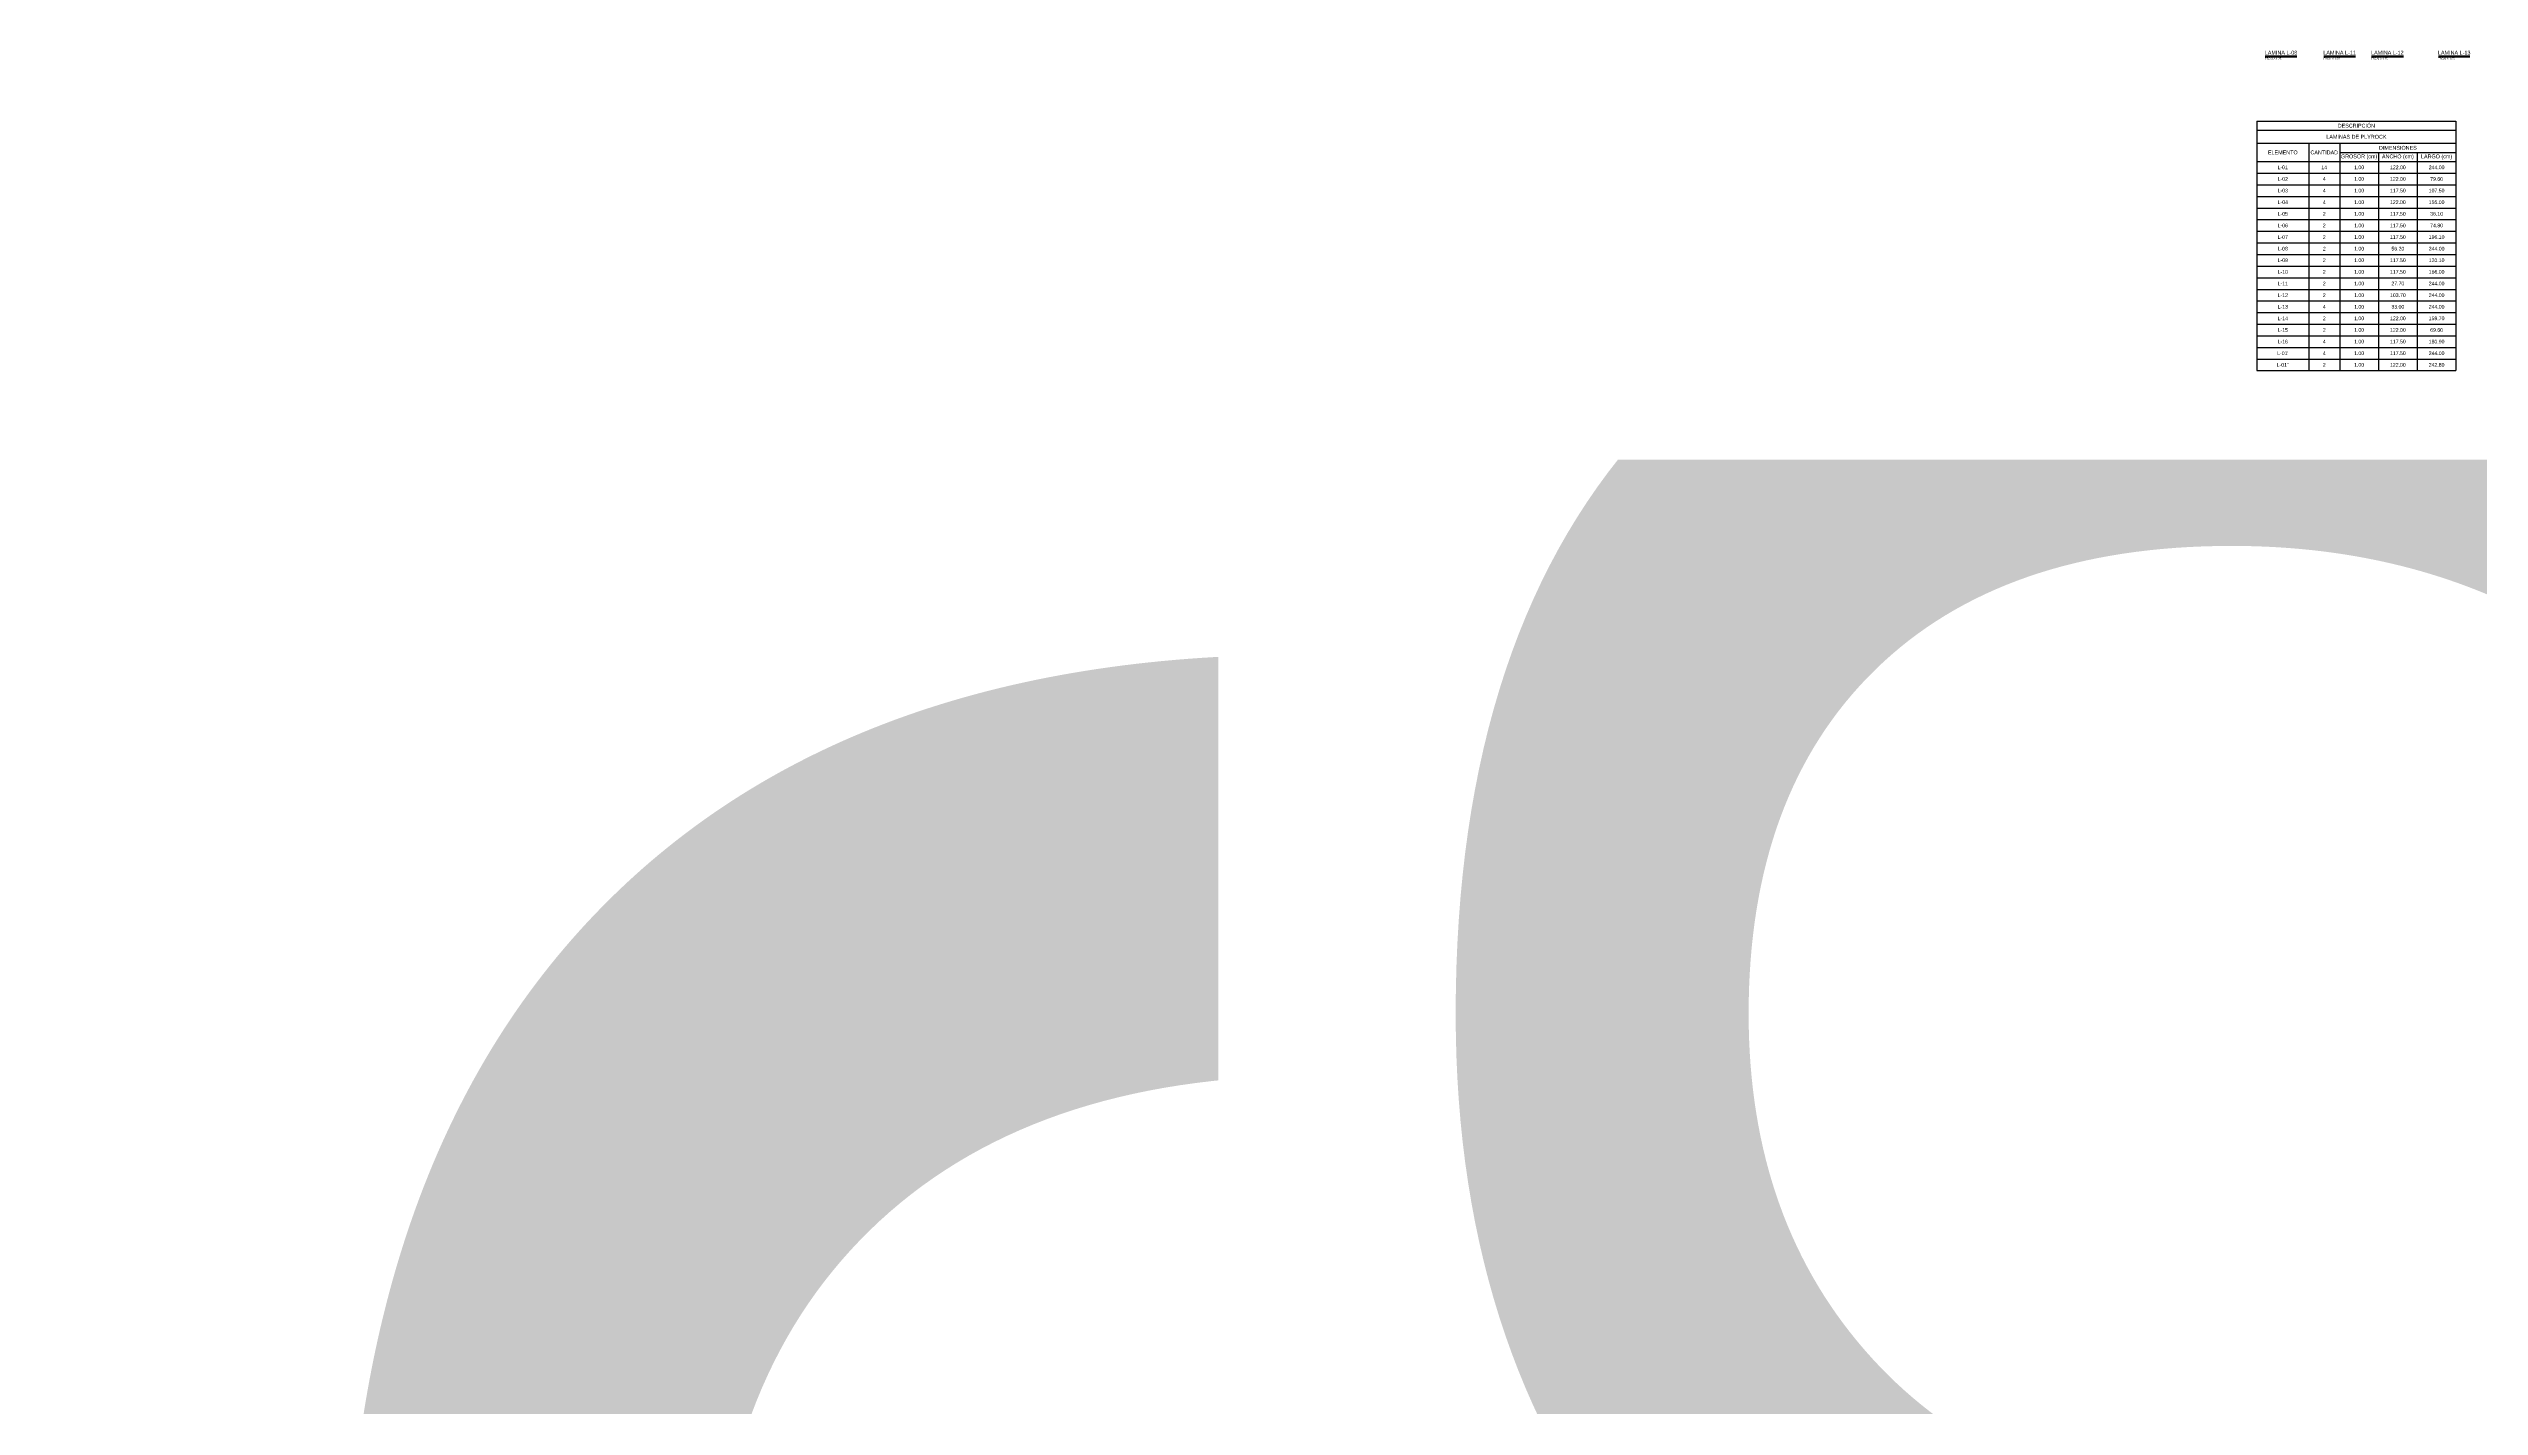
# Model space of a CAD drawing. Header units: millimetres. Extents: x 19458 to 19711, y 4351 to 4752.
# Drawn here: x 19463.3 to 19526.1, y 4472.7 to 4507.8 of the extents above; entities that cross this region are included whole.
import ezdxf
from ezdxf.enums import TextEntityAlignment as Align

# ---------------------------------------------------------------- set-up
doc = ezdxf.new("R2010")
doc.units = ezdxf.units.MM
for name, color, linetype in [('cotas', 1, 'Continuous'), ('cotas @ 300', 1, 'Continuous'), ('cotas @ 400', 1, 'Continuous'), ('cotas @ 500', 1, 'Continuous'), ('TEXTOS TITULOS @ 0.25', 3, 'Continuous')]:
    doc.layers.add(name, color=color, linetype=linetype)
doc.styles.add('century gothic', font='GOTHIC.TTF')
doc.styles.add('COTAS SMC', font='GOTHIC.TTF')
doc.styles.add('NOTAS', font='GOTHIC.TTF')
doc.styles.add('SMCtitulos', font='sanss___.ttf')
doc.styles.get("Standard").update_dxf_attribs({"font": 'arial.ttf'})
doc.dimstyles.new('ANOTATIVE 100 SMCONSTRUCCIONES', dxfattribs={"dimscale": 0, "dimtxt": 0.18, "dimasz": 0.15, "dimexe": 0.18, "dimexo": 0.09, "dimgap": 0.1, "dimtad": 1, "dimzin": 0, "dimdsep": 46, "dimtxsty": 'century gothic', "dimblk1": 'FLECHA1', "dimblk2": 'FLECHA1', "dimsah": 1, "dimcen": 0.18, "dimdle": 0.075, "dimclrd": 1, "dimclre": 1, "dimclrt": 2, "dimaunit": 1, "dimadec": 0, "dimazin": 0, "dimtfac": 0.75, "dimtix": 1, "dimtmove": 2, "dimatfit": 3, "dimfxl": 0.09, "dimtvp": 1.5, "dimtfill": 1, "dimtolj": 1, "dimtzin": 0, "dimarcsym": 0})
doc.dimstyles.new('PIES SMCONSTRUCCIONES', dxfattribs={"dimscale": 0, "dimtxt": 0.18, "dimasz": 0.2, "dimexe": 0.18, "dimexo": 0, "dimgap": 0.1, "dimtad": 1, "dimdec": 0, "dimlfac": 39.370079, "dimzin": 0, "dimdsep": 46, "dimlunit": 4, "dimtxsty": 'COTAS SMC', "dimblk1": 'FLECHA1', "dimblk2": 'FLECHA1', "dimsah": 1, "dimcen": 0.2, "dimdle": 0.075, "dimclrd": 1, "dimclre": 1, "dimclrt": 2, "dimaunit": 1, "dimadec": 0, "dimazin": 0, "dimtfac": 0.75, "dimtdec": 0, "dimtix": 1, "dimtmove": 2, "dimatfit": 3, "dimfxl": 0.09, "dimtvp": 1.5, "dimtfill": 1, "dimtolj": 1, "dimtzin": 0, "dimarcsym": 0})

# ---------------------------------------------------------------- blocks, each defined once
blk = doc.blocks.new('FLECHA1')
at = {"color": 4}
blk.add_line((-0.24618, -0.24808), (0.24808, 0.25), dxfattribs=at)
at = {"color": 1}
blk.add_line((-1, 0), (0.49616, 0), dxfattribs=at)
blk = doc.blocks.new('*D331')
at = {"layer": 'cotas', "color": 1, "lineweight": -2, "transparency": 16777216}
for p, q in [((19614.326, 4625.845), (19614.326, 4700.845)), ((19570.984, 4550.845), (19524.326, 4550.845)), ((19614.326, 4548.43), (19614.326, 4550.845)), ((19570.534, 4548.43), (19524.326, 4548.43)), ((19614.326, 4473.43), (19614.326, 4398.43))]:
    blk.add_line(p, q, dxfattribs=at)
at = {"layer": 'Defpoints', "color": 0, "transparency": 16777216}
for p in [(19614.326, 4550.845), (19615.984, 4550.845), (19615.534, 4548.43)]:
    blk.add_point(p, dxfattribs=at)
at = {"layer": 'cotas', "color": 1, "lineweight": -2, "transparency": 16777216, "xscale": 75, "yscale": 75, "zscale": 75}
for p, rotation in [((19614.326, 4550.845), 270), ((19614.326, 4548.43), 90)]:
    blk.add_blockref('FLECHA1', p, dxfattribs=dict(at, rotation=rotation))
at = {"layer": 'cotas', "color": 2, "transparency": 16777216, "insert": (19517.338, 4549.637), "char_height": 90, "attachment_point": 5, "rotation": 90, "style": 'century gothic', "bg_fill": 3, "box_fill_scale": 1.1, "bg_fill_color": 256, "bg_fill_true_color": 13158600, "bg_fill_transparency": 0}
blk.add_mtext('\\A1;2.42', dxfattribs=at)
blk = doc.blocks.new('*D377')
at = {"layer": 'cotas', "color": 1, "lineweight": -2, "transparency": 16777216}
for p, q in [((19614.326, 4595.845), (19614.326, 4640.845)), ((19588.984, 4550.845), (19560.326, 4550.845)), ((19614.326, 4548.43), (19614.326, 4550.845)), ((19588.534, 4548.43), (19560.326, 4548.43)), ((19614.326, 4503.43), (19614.326, 4458.43))]:
    blk.add_line(p, q, dxfattribs=at)
at = {"layer": 'Defpoints', "color": 0, "transparency": 16777216}
for p in [(19614.326, 4550.845), (19615.984, 4550.845), (19615.534, 4548.43)]:
    blk.add_point(p, dxfattribs=at)
at = {"layer": 'cotas', "color": 1, "lineweight": -2, "transparency": 16777216, "xscale": 45, "yscale": 45, "zscale": 45}
for p, rotation in [((19614.326, 4550.845), 270), ((19614.326, 4548.43), 90)]:
    blk.add_blockref('FLECHA1', p, dxfattribs=dict(at, rotation=rotation))
at = {"layer": 'cotas', "color": 2, "transparency": 16777216, "insert": (19556.133, 4549.637), "char_height": 54, "attachment_point": 5, "rotation": 90, "style": 'century gothic', "bg_fill": 3, "box_fill_scale": 1.1, "bg_fill_color": 256, "bg_fill_true_color": 13158600, "bg_fill_transparency": 0}
blk.add_mtext('\\A1;2.42', dxfattribs=at)
blk = doc.blocks.new('*D383')
at = {"layer": 'cotas', "color": 1, "lineweight": -2, "transparency": 16777216}
for p, q in [((19614.326, 4610.845), (19614.326, 4670.845)), ((19579.984, 4550.845), (19542.326, 4550.845)), ((19614.326, 4548.43), (19614.326, 4550.845)), ((19579.534, 4548.43), (19542.326, 4548.43)), ((19614.326, 4488.43), (19614.326, 4428.43))]:
    blk.add_line(p, q, dxfattribs=at)
at = {"layer": 'Defpoints', "color": 0, "transparency": 16777216}
for p in [(19614.326, 4550.845), (19615.984, 4550.845), (19615.534, 4548.43)]:
    blk.add_point(p, dxfattribs=at)
at = {"layer": 'cotas', "color": 1, "lineweight": -2, "transparency": 16777216, "xscale": 60, "yscale": 60, "zscale": 60}
for p, rotation in [((19614.326, 4550.845), 270), ((19614.326, 4548.43), 90)]:
    blk.add_blockref('FLECHA1', p, dxfattribs=dict(at, rotation=rotation))
at = {"layer": 'cotas', "color": 2, "transparency": 16777216, "insert": (19536.735, 4549.637), "char_height": 72, "attachment_point": 5, "rotation": 90, "style": 'century gothic', "bg_fill": 3, "box_fill_scale": 1.1, "bg_fill_color": 256, "bg_fill_true_color": 13158600, "bg_fill_transparency": 0}
blk.add_mtext('\\A1;2.42', dxfattribs=at)
blk = doc.blocks.new('*D386')
at = {"layer": 'cotas', "color": 1, "lineweight": -2, "transparency": 16777216}
for p, q in [((19620.013, 4651.753), (19620.013, 4751.753)), ((19620.417, 4551.753), (19530.013, 4551.753)), ((19620.013, 4550.533), (19620.013, 4551.753)), ((19620.417, 4550.533), (19530.013, 4550.533)), ((19620.013, 4450.533), (19620.013, 4350.533))]:
    blk.add_line(p, q, dxfattribs=at)
at = {"layer": 'Defpoints', "color": 0, "transparency": 16777216}
for p in [(19620.013, 4551.753), (19620.417, 4551.753), (19620.417, 4550.533)]:
    blk.add_point(p, dxfattribs=at)
at = {"layer": 'cotas', "color": 1, "lineweight": -2, "transparency": 16777216, "xscale": 100, "yscale": 100, "zscale": 100}
for p, rotation in [((19620.013, 4551.753), 270), ((19620.013, 4550.533), 90)]:
    blk.add_blockref('FLECHA1', p, dxfattribs=dict(at, rotation=rotation))
at = {"layer": 'cotas', "color": 2, "transparency": 16777216, "insert": (19523.881, 4551.143), "char_height": 90, "attachment_point": 5, "rotation": 90, "style": 'COTAS SMC', "bg_fill": 3, "box_fill_scale": 1.1, "bg_fill_color": 256, "bg_fill_true_color": 13158600, "bg_fill_transparency": 0}
blk.add_mtext("\\A1;4'", dxfattribs=at)
blk = doc.blocks.new('*T181')
at = {"layer": 'cotas', "color": 0, "linetype": 'ByBlock', "lineweight": -2, "transparency": 16777216}
for p, q in [((0, 0), (5.141, 0)), ((0, 0), (0, -6.446)), ((5.141, 0), (5.141, -6.446)), ((0, -0.239), (5.141, -0.239)), ((0, -0.573), (5.141, -0.573)), ((1.341, -0.573), (1.341, -6.446)), ((2.141, -0.573), (2.141, -6.446)), ((0, -1.046), (5.141, -1.046)), ((2.141, -0.81), (5.141, -0.81)), ((3.141, -0.81), (3.141, -6.446)), ((4.141, -0.81), (4.141, -6.446)), ((0, -1.346), (5.141, -1.346)), ((0, -1.646), (5.141, -1.646)), ((0, -1.946), (5.141, -1.946)), ((0, -2.246), (5.141, -2.246)), ((0, -2.546), (5.141, -2.546)), ((0, -2.846), (5.141, -2.846)), ((0, -3.146), (5.141, -3.146)), ((0, -3.446), (5.141, -3.446)), ((0, -3.746), (5.141, -3.746)), ((0, -4.046), (5.141, -4.046)), ((0, -4.346), (5.141, -4.346)), ((0, -4.646), (5.141, -4.646)), ((0, -4.946), (5.141, -4.946)), ((0, -5.246), (5.141, -5.246)), ((0, -5.546), (5.141, -5.546)), ((0, -5.846), (5.141, -5.846)), ((0, -6.146), (5.141, -6.146)), ((0, -6.446), (5.141, -6.446))]:
    blk.add_line(p, q, dxfattribs=at)
at = {"layer": 'cotas', "color": 0, "transparency": 16777216, "attachment_point": 5}
for s, insert, char_height, width in [('LAMINAS DE PLYROCK', (2.57, -0.406), 0.1, 5.07753), ('ELEMENTO', (0.67, -0.81), 0.1, 1.27753), ('L-01', (0.67, -1.196), 0.095, 1.27753), ('CANTIDAD', (1.741, -0.81), 0.1, 0.73665), ('14', (1.741, -1.196), 0.095, 0.73665), ('GROSOR (cm)', (2.641, -0.928), 0.1, 0.93665), ('1.00', (2.641, -1.196), 0.095, 0.93665), ('DIMENSIONES', (3.641, -0.691), 0.1, 2.93665), ('ANCHO (cm)', (3.641, -0.928), 0.1, 0.93665), ('122.00', (3.641, -1.196), 0.095, 0.93665), ('LARGO (cm)', (4.641, -0.928), 0.1, 0.93665), ('244.00', (4.641, -1.196), 0.095, 0.93665), ('L-02', (0.67, -1.496), 0.095, 1.27753), ('L-03', (0.67, -1.796), 0.095, 1.27753), ('4', (1.741, -1.496), 0.095, 0.73665), ('4', (1.741, -1.796), 0.095, 0.73665), ('1.00', (2.641, -1.496), 0.095, 0.93665), ('1.00', (2.641, -1.796), 0.095, 0.93665), ('122.00', (3.641, -1.496), 0.095, 0.93665), ('117.50', (3.641, -1.796), 0.095, 0.93665), ('107.50', (4.641, -1.796), 0.095, 0.93665), ('79.60', (4.641, -1.496), 0.095, 0.93665), ('L-04', (0.67, -2.096), 0.095, 1.27753), ('L-05', (0.67, -2.396), 0.095, 1.27753), ('4', (1.741, -2.096), 0.095, 0.73665), ('2', (1.741, -2.396), 0.095, 0.73665), ('1.00', (2.641, -2.096), 0.095, 0.93665), ('1.00', (2.641, -2.396), 0.095, 0.93665), ('122.00', (3.641, -2.096), 0.095, 0.93665), ('117.50', (3.641, -2.396), 0.095, 0.93665), ('155.00', (4.641, -2.096), 0.095, 0.93665), ('36.10', (4.641, -2.396), 0.095, 0.93665), ('L-06', (0.67, -2.696), 0.095, 1.27753), ('L-07', (0.67, -2.996), 0.095, 1.27753), ('2', (1.741, -2.696), 0.095, 0.73665), ('2', (1.741, -2.996), 0.095, 0.73665), ('1.00', (2.641, -2.696), 0.095, 0.93665), ('1.00', (2.641, -2.996), 0.095, 0.93665), ('117.50', (3.641, -2.696), 0.095, 0.93665), ('117.50', (3.641, -2.996), 0.095, 0.93665), ('196.10', (4.641, -2.996), 0.095, 0.93665), ('74.80', (4.641, -2.696), 0.095, 0.93665), ('L-08', (0.67, -3.296), 0.095, 1.27753), ('L-09', (0.67, -3.596), 0.095, 1.27753), ('2', (1.741, -3.296), 0.095, 0.73665), ('2', (1.741, -3.596), 0.095, 0.73665), ('1.00', (2.641, -3.296), 0.095, 0.93665), ('1.00', (2.641, -3.596), 0.095, 0.93665), ('117.50', (3.641, -3.596), 0.095, 0.93665), ('56.20', (3.641, -3.296), 0.095, 0.93665), ('244.00', (4.641, -3.296), 0.095, 0.93665), ('120.10', (4.641, -3.596), 0.095, 0.93665), ('L-10', (0.67, -3.896), 0.095, 1.27753), ('L-11', (0.67, -4.196), 0.095, 1.27753), ('2', (1.741, -3.896), 0.095, 0.73665), ('2', (1.741, -4.196), 0.095, 0.73665), ('1.00', (2.641, -3.896), 0.095, 0.93665), ('1.00', (2.641, -4.196), 0.095, 0.93665), ('117.50', (3.641, -3.896), 0.095, 0.93665), ('27.70', (3.641, -4.196), 0.095, 0.93665), ('244.00', (4.641, -4.196), 0.095, 0.93665), ('166.00', (4.641, -3.896), 0.095, 0.93665), ('L-12', (0.67, -4.496), 0.095, 1.27753), ('L-13', (0.67, -4.796), 0.095, 1.27753), ('4', (1.741, -4.796), 0.095, 0.73665), ('2', (1.741, -4.496), 0.095, 0.73665), ('1.00', (2.641, -4.496), 0.095, 0.93665), ('1.00', (2.641, -4.796), 0.095, 0.93665), ('103.70', (3.641, -4.496), 0.095, 0.93665), ('33.00', (3.641, -4.796), 0.095, 0.93665), ('244.00', (4.641, -4.496), 0.095, 0.93665), ('244.00', (4.641, -4.796), 0.095, 0.93665), ('L-14', (0.67, -5.096), 0.095, 1.27753), ('L-15', (0.67, -5.396), 0.095, 1.27753), ('L-16', (0.67, -5.696), 0.095, 1.27753), ('2', (1.741, -5.096), 0.095, 0.73665), ('2', (1.741, -5.396), 0.095, 0.73665), ('1.00', (2.641, -5.096), 0.095, 0.93665), ('1.00', (2.641, -5.396), 0.095, 0.93665), ('1.00', (2.641, -5.696), 0.095, 0.93665), ('122.00', (3.641, -5.096), 0.095, 0.93665), ('122.00', (3.641, -5.396), 0.095, 0.93665), ('117.50', (3.641, -5.696), 0.095, 0.93665), ('159.70', (4.641, -5.096), 0.095, 0.93665), ('180.90', (4.641, -5.696), 0.095, 0.93665), ('69.60', (4.641, -5.396), 0.095, 0.93665), ("L-01''", (0.67, -6.296), 0.095, 1.27753), ("L-01'", (0.67, -5.996), 0.095, 1.27753), ('4', (1.741, -5.696), 0.095, 0.73665), ('4', (1.741, -5.996), 0.095, 0.73665), ('2', (1.741, -6.296), 0.095, 0.73665), ('1.00', (2.641, -5.996), 0.095, 0.93665), ('1.00', (2.641, -6.296), 0.095, 0.93665), ('117.50', (3.641, -5.996), 0.095, 0.93665), ('122.00', (3.641, -6.296), 0.095, 0.93665), ('244.00', (4.641, -5.996), 0.095, 0.93665), ('242.80', (4.641, -6.296), 0.095, 0.93665)]:
    blk.add_mtext(s, dxfattribs=dict(at, insert=insert, char_height=char_height, width=width))
at = {"layer": 'cotas', "color": 0, "transparency": 16777216, "insert": (2.57, -0.12), "char_height": 0.1, "width": 5.07753, "attachment_point": 5, "style": 'century gothic'}
blk.add_mtext('DESCRIPCIÓN', dxfattribs=at)
blk = doc.blocks.new('*U519')
at = {"color": 2}
blk.add_line((0, 0.05), (3.27, 0.05), dxfattribs=at)
at = {"color": 250}
blk.add_line((0, 0), (3.27, 0), dxfattribs=at)
at = {"color": 7}
blk.add_line((0, -0.05), (3.27, -0.05), dxfattribs=at)
at = {"color": 0, "linetype": 'ByBlock', "lineweight": -2, "style": 'NOTAS'}
for tag, p in [('2TITLE', (-0.04, 0.18)), ('1TITLE', (0.03, 1.01))]:
    blk.add_attdef(tag, p, '', height=0.3, dxfattribs=at)
blk.add_attdef('SCALE', text='', height=0.18, dxfattribs=at).set_placement((-0.04, -0.15), align=Align.TOP_LEFT)
blk = doc.blocks.new('*U518')
at = {"color": 2}
blk.add_line((0, 0.05), (3.27, 0.05), dxfattribs=at)
at = {"color": 250}
blk.add_line((0, 0), (3.27, 0), dxfattribs=at)
at = {"color": 7}
blk.add_line((0, -0.05), (3.27, -0.05), dxfattribs=at)
at = {"color": 0, "linetype": 'ByBlock', "lineweight": -2, "style": 'NOTAS'}
for tag, p in [('2TITLE', (-0.04, 0.18)), ('1TITLE', (0.03, 1.01))]:
    blk.add_attdef(tag, p, '', height=0.3, dxfattribs=at)
blk.add_attdef('SCALE', text='', height=0.18, dxfattribs=at).set_placement((-0.04, -0.15), align=Align.TOP_LEFT)
blk = doc.blocks.new('*U517')
at = {"color": 2}
blk.add_line((0, 0.05), (3.28, 0.05), dxfattribs=at)
at = {"color": 250}
blk.add_line((0, 0), (3.28, 0), dxfattribs=at)
at = {"color": 7}
blk.add_line((0, -0.05), (3.28, -0.05), dxfattribs=at)
at = {"color": 0, "linetype": 'ByBlock', "lineweight": -2, "style": 'NOTAS'}
for tag, p in [('2TITLE', (-0.04, 0.18)), ('1TITLE', (0.03, 1.01))]:
    blk.add_attdef(tag, p, '', height=0.3, dxfattribs=at)
blk.add_attdef('SCALE', text='', height=0.18, dxfattribs=at).set_placement((-0.04, -0.15), align=Align.TOP_LEFT)
blk = doc.blocks.new('*U516')
at = {"color": 2}
blk.add_line((0, 0.05), (3.25, 0.05), dxfattribs=at)
at = {"color": 250}
blk.add_line((0, 0), (3.25, 0), dxfattribs=at)
at = {"color": 7}
blk.add_line((0, -0.05), (3.25, -0.05), dxfattribs=at)
at = {"color": 0, "linetype": 'ByBlock', "lineweight": -2, "style": 'NOTAS'}
for tag, p in [('2TITLE', (-0.04, 0.18)), ('1TITLE', (0.03, 1.01))]:
    blk.add_attdef(tag, p, '', height=0.3, dxfattribs=at)
blk.add_attdef('SCALE', text='', height=0.18, dxfattribs=at).set_placement((-0.04, -0.15), align=Align.TOP_LEFT)
blk = doc.blocks.new('*U620')
at = {"layer": 'cotas @ 500'}
dim = blk.add_linear_dim(base=(19614.326038274, 4550.84482378), p1=(19615.533859709, 4548.42982378), p2=(19615.98360808, 4550.84482378), angle=90, dimstyle='ANOTATIVE 100 SMCONSTRUCCIONES', override={"dimscale": 500, "dimtix": 1, "dimtofl": 1, "dimtmove": 1, "dimatfit": 1}, dxfattribs=at)
dim.commit()
dim.dimension.update_dxf_attribs({"geometry": '*D331', "text_midpoint": (19517.337595038, 4549.63732378)})
at = {"layer": 'cotas @ 300'}
dim = blk.add_linear_dim(base=(19614.326038274, 4550.84482378), p1=(19615.533859709, 4548.42982378), p2=(19615.98360808, 4550.84482378), angle=90, dimstyle='ANOTATIVE 100 SMCONSTRUCCIONES', override={"dimscale": 300, "dimtix": 1, "dimtofl": 1, "dimtmove": 1, "dimatfit": 1}, dxfattribs=at)
dim.commit()
dim.dimension.update_dxf_attribs({"geometry": '*D377', "text_midpoint": (19556.132972332, 4549.63732378)})
at = {"layer": 'cotas @ 400'}
dim = blk.add_linear_dim(base=(19614.326038274, 4550.84482378), p1=(19615.533859709, 4548.42982378), p2=(19615.98360808, 4550.84482378), angle=90, dimstyle='ANOTATIVE 100 SMCONSTRUCCIONES', override={"dimscale": 400, "dimtix": 1, "dimtofl": 1, "dimtmove": 1, "dimatfit": 1}, dxfattribs=at)
dim.commit()
dim.dimension.update_dxf_attribs({"geometry": '*D383', "text_midpoint": (19536.735283685, 4549.63732378)})
blk = doc.blocks.new('*U622')
at = {"layer": 'cotas @ 500'}
dim = blk.add_linear_dim(base=(19620.013, 4551.753), p1=(19620.417, 4550.533), p2=(19620.417, 4551.753), angle=90, dimstyle='PIES SMCONSTRUCCIONES', override={"dimscale": 500, "dimtix": 1, "dimtofl": 1, "dimtmove": 2, "dimatfit": 3}, dxfattribs=at)
dim.commit()
dim.dimension.update_dxf_attribs({"geometry": '*D386', "text_midpoint": (19523.881, 4551.143)})

msp = doc.modelspace()

# ---------------------------------------------------------------- block references
at = {"layer": 'cotas'}
msp.add_blockref('*U620', (0, 0), dxfattribs=at)

# ---------------------------------------------------------------- next in the draw order: block references
msp.add_blockref('*U622', (0, 0), dxfattribs=at)

# ---------------------------------------------------------------- next in the draw order: block references
msp.add_blockref('*T181', (19520.3443, 4505.8878))
at = {"layer": 'TEXTOS TITULOS @ 0.25'}
ref = msp.add_blockref('*U519', (19520.561, 4507.5591), dxfattribs=dict(at, xscale=0.25, yscale=0.25, zscale=0.25))
ref.add_attrib('2TITLE', 'LAMINA L-08', (19520.5502, 4507.6044), dxfattribs={"layer": '0', "color": 0, "linetype": 'ByBlock', "lineweight": -2, "height": 0.1, "style": 'SMCtitulos'})
ref.add_attrib('SCALE', 'ESCALA 1:25', dxfattribs={"layer": '0', "color": 0, "linetype": 'ByBlock', "lineweight": -2, "height": 0.05, "style": 'NOTAS'}).set_placement((19520.5502, 4507.5222), align=Align.TOP_LEFT)
ref = msp.add_blockref('*U518', (19522.0727, 4507.5591), dxfattribs=dict(at, xscale=0.25, yscale=0.25, zscale=0.25))
ref.add_attrib('2TITLE', 'LAMINA L-11', (19522.062, 4507.6044), dxfattribs={"layer": '0', "color": 0, "linetype": 'ByBlock', "lineweight": -2, "height": 0.1, "style": 'SMCtitulos'})
ref.add_attrib('SCALE', 'ESCALA 1:25', dxfattribs={"layer": '0', "color": 0, "linetype": 'ByBlock', "lineweight": -2, "height": 0.05, "style": 'NOTAS'}).set_placement((19522.062, 4507.5222), align=Align.TOP_LEFT)
ref = msp.add_blockref('*U517', (19523.3064, 4507.5591), dxfattribs=dict(at, xscale=0.25, yscale=0.25, zscale=0.25))
ref.add_attrib('2TITLE', 'LAMINA L-12', (19523.2956, 4507.6044), dxfattribs={"layer": '0', "color": 0, "linetype": 'ByBlock', "lineweight": -2, "height": 0.1, "style": 'SMCtitulos'})
ref.add_attrib('SCALE', 'ESCALA 1:25', dxfattribs={"layer": '0', "color": 0, "linetype": 'ByBlock', "lineweight": -2, "height": 0.05, "style": 'NOTAS'}).set_placement((19523.2956, 4507.5222), align=Align.TOP_LEFT)
ref = msp.add_blockref('*U516', (19525.0315, 4507.5591), dxfattribs=dict(at, xscale=0.25, yscale=0.25, zscale=0.25))
ref.add_attrib('2TITLE', 'LAMINA L-13', (19525.0208, 4507.6044), dxfattribs={"layer": '0', "color": 0, "linetype": 'ByBlock', "lineweight": -2, "height": 0.1, "style": 'SMCtitulos'})
ref.add_attrib('SCALE', 'ESCALA 1:25', dxfattribs={"layer": '0', "color": 0, "linetype": 'ByBlock', "lineweight": -2, "height": 0.05, "style": 'NOTAS'}).set_placement((19525.0208, 4507.5222), align=Align.TOP_LEFT)

doc.saveas('drawing.dxf')
